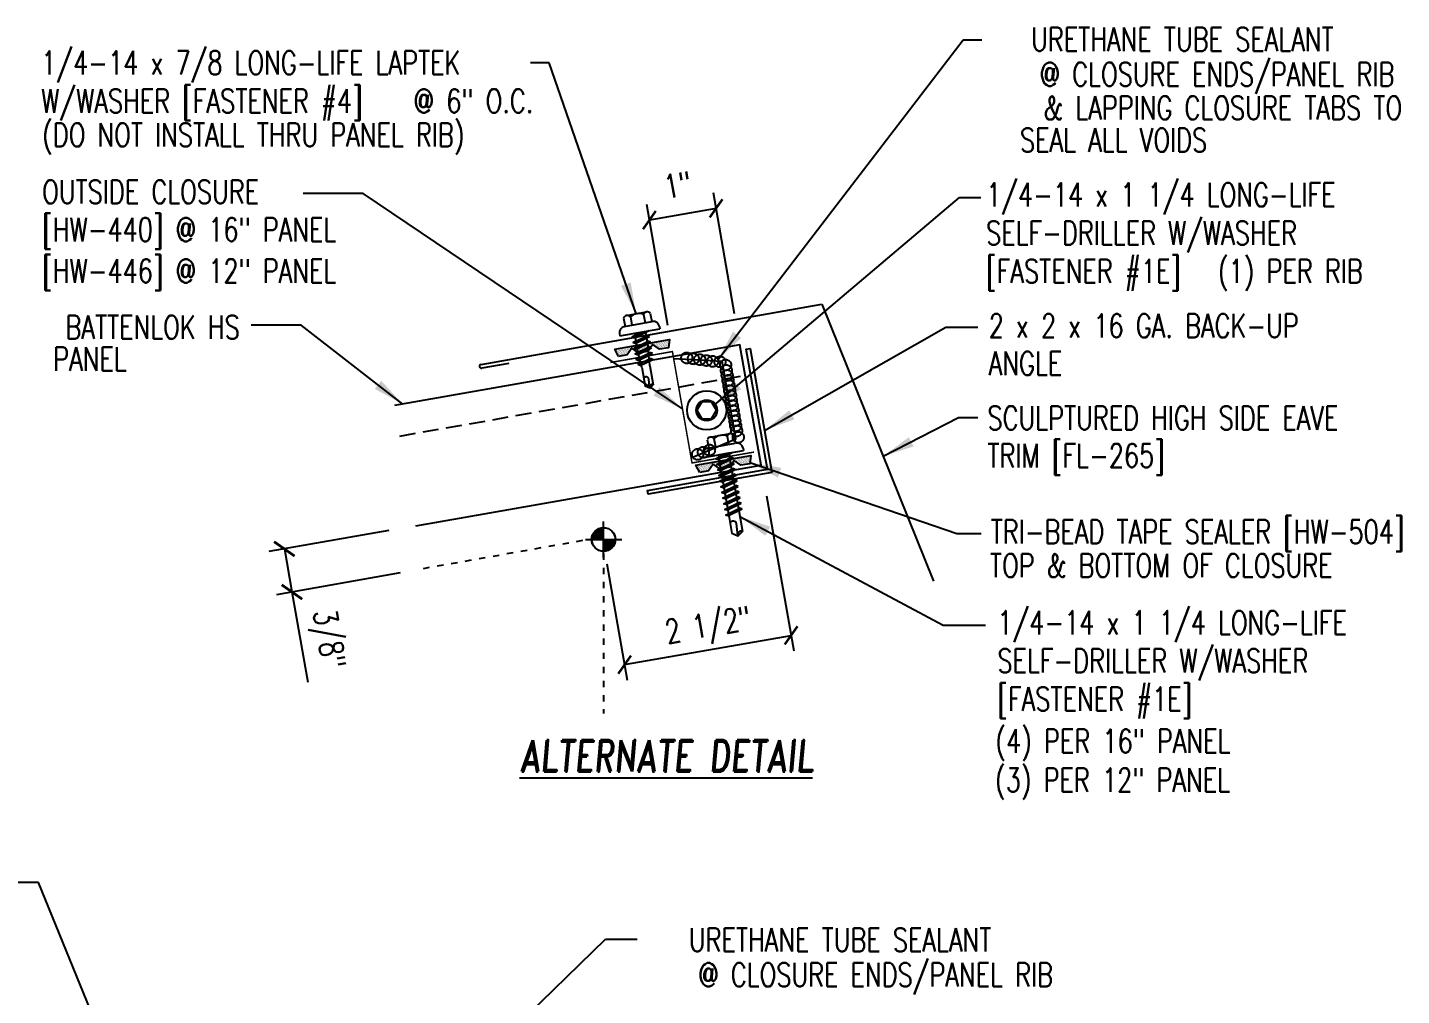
# Model space of a CAD drawing. Header units: inches. Extents: x 6.5 to 43, y 5.8 to 47.6.
# Drawn here: x 21.12 to 42.97, y 32.16 to 47.56 of the extents above; entities that cross this region are included whole.
import ezdxf
from ezdxf.enums import TextEntityAlignment as Align

# ---------------------------------------------------------------- set-up
doc = ezdxf.new("R2010")
doc.units = ezdxf.units.IN
doc.header["$MEASUREMENT"] = 0
for name, pattern in [('CENTER2', [1.125, 0.75, -0.125, 0.125, -0.125]), ('DASH2', [0.1875, 0.125, -0.0625]), ('DOT2', [0.125, 0, -0.125])]:
    doc.linetypes.add(name, pattern=pattern)
for name, color, linetype in [('CLO', 3, 'Continuous'), ('DIM', 2, 'Continuous'), ('FASTENER', 9, 'Continuous'), ('LABEL', 6, 'Continuous'), ('PANEL', 11, 'Continuous'), ('SEALANT', 253, 'CENTER2'), ('SECTION', 11, 'Continuous'), ('STLA', 10, 'Continuous'), ('TAPE', 8, 'Continuous'), ('TEXT', 2, 'Continuous'), ('TRIM', 6, 'Continuous')]:
    doc.layers.add(name, color=color, linetype=linetype)
doc.styles.add('ROMAND', font='romand', dxfattribs={"height": 0.075})
doc.styles.add('TEXT', font='SIMPLEX', dxfattribs={"width": 0.75, "height": 6})
doc.styles.add('TEXT1', font='ROMANS.shx', dxfattribs={"width": 0.75, "height": 0.375})
doc.dimstyles.new('DETAIL$7', dxfattribs={"dimscale": 4, "dimtxt": 6, "dimasz": 0.125, "dimexe": 0.0625, "dimexo": 0.125, "dimgap": 0.0625, "dimtad": 1, "dimdec": 5, "dimzin": 3, "dimdsep": 46, "dimlunit": 4, "dimtxsty": 'TEXT', "dimblk": 'ARCHTICK', "dimcen": 0.0625, "dimclrd": 7, "dimclre": 7, "dimclrt": 2, "dimadec": 0, "dimazin": 0, "dimtfac": 0.666667, "dimtdec": 5, "dimtmove": 0, "dimatfit": 3, "dimfxl": 0, "dimfrac": 2, "dimtolj": 1, "dimtzin": 3, "dimarcsym": 0})

# ---------------------------------------------------------------- blocks, each defined once
blk = doc.blocks.new('_ArchTick')
at = {"color": 0, "linetype": 'ByBlock', "const_width": 0.15}
blk.add_lwpolyline([(-0.5, -0.5), (0.5, 0.5)], dxfattribs=at)
blk = doc.blocks.new('*X2')
at = {"color": 0}
for p, q in [((-0.434, 0.135), (-0.434, 0.135)), ((-0.434, 0.123), (-0.434, 0.123)), ((-0.422, 0.141), (-0.422, 0.141)), ((-0.422, 0.129), (-0.422, 0.129)), ((-0.422, 0.117), (-0.422, 0.117)), ((-0.422, 0.105), (-0.422, 0.105)), ((-0.422, 0.094), (-0.422, 0.094)), ((-0.422, 0.082), (-0.422, 0.082)), ((-0.41, 0.135), (-0.41, 0.135)), ((-0.41, 0.123), (-0.41, 0.123)), ((-0.41, 0.111), (-0.41, 0.111)), ((-0.41, 0.1), (-0.41, 0.1)), ((-0.41, 0.088), (-0.41, 0.088)), ((-0.41, 0.076), (-0.41, 0.076)), ((-0.41, 0.064), (-0.41, 0.064)), ((-0.41, 0.053), (-0.41, 0.053)), ((-0.41, 0.041), (-0.41, 0.041)), ((-0.398, 0.141), (-0.398, 0.141)), ((-0.398, 0.129), (-0.398, 0.129)), ((-0.398, 0.117), (-0.398, 0.117)), ((-0.398, 0.105), (-0.398, 0.105)), ((-0.398, 0.094), (-0.398, 0.094)), ((-0.398, 0.082), (-0.398, 0.082)), ((-0.398, 0.07), (-0.398, 0.07)), ((-0.398, 0.059), (-0.398, 0.059)), ((-0.398, 0.047), (-0.398, 0.047)), ((-0.398, 0.035), (-0.398, 0.035)), ((-0.398, 0.023), (-0.398, 0.023)), ((-0.387, 0.135), (-0.387, 0.135)), ((-0.387, 0.123), (-0.387, 0.123)), ((-0.387, 0.111), (-0.387, 0.111)), ((-0.387, 0.1), (-0.387, 0.1)), ((-0.387, 0.088), (-0.387, 0.088)), ((-0.387, 0.076), (-0.387, 0.076)), ((-0.387, 0.064), (-0.387, 0.064)), ((-0.387, 0.053), (-0.387, 0.053)), ((-0.387, 0.041), (-0.387, 0.041)), ((-0.387, 0.029), (-0.387, 0.029)), ((-0.375, 0.141), (-0.375, 0.141)), ((-0.375, 0.129), (-0.375, 0.129)), ((-0.375, 0.117), (-0.375, 0.117)), ((-0.375, 0.105), (-0.375, 0.105)), ((-0.375, 0.094), (-0.375, 0.094)), ((-0.375, 0.082), (-0.375, 0.082)), ((-0.375, 0.07), (-0.375, 0.07)), ((-0.375, 0.059), (-0.375, 0.059)), ((-0.375, 0.047), (-0.375, 0.047)), ((-0.375, 0.035), (-0.375, 0.035)), ((-0.375, 0.023), (-0.375, 0.023)), ((-0.363, 0.135), (-0.363, 0.135)), ((-0.363, 0.123), (-0.363, 0.123)), ((-0.363, 0.111), (-0.363, 0.111)), ((-0.363, 0.1), (-0.363, 0.1)), ((-0.363, 0.088), (-0.363, 0.088)), ((-0.363, 0.076), (-0.363, 0.076)), ((-0.363, 0.064), (-0.363, 0.064)), ((-0.363, 0.053), (-0.363, 0.053)), ((-0.363, 0.041), (-0.363, 0.041)), ((-0.363, 0.029), (-0.363, 0.029)), ((-0.352, 0.141), (-0.352, 0.141)), ((-0.352, 0.129), (-0.352, 0.129)), ((-0.352, 0.117), (-0.352, 0.117)), ((-0.352, 0.105), (-0.352, 0.105)), ((-0.352, 0.094), (-0.352, 0.094)), ((-0.352, 0.082), (-0.352, 0.082)), ((-0.352, 0.07), (-0.352, 0.07)), ((-0.352, 0.059), (-0.352, 0.059)), ((-0.352, 0.047), (-0.352, 0.047)), ((-0.352, 0.035), (-0.352, 0.035)), ((-0.352, 0.023), (-0.352, 0.023)), ((-0.34, 0.135), (-0.34, 0.135)), ((-0.34, 0.123), (-0.34, 0.123)), ((-0.34, 0.111), (-0.34, 0.111)), ((-0.34, 0.1), (-0.34, 0.1)), ((-0.34, 0.088), (-0.34, 0.088)), ((-0.34, 0.076), (-0.34, 0.076)), ((-0.34, 0.064), (-0.34, 0.064)), ((-0.34, 0.053), (-0.34, 0.053)), ((-0.34, 0.041), (-0.34, 0.041)), ((-0.34, 0.029), (-0.34, 0.029)), ((-0.328, 0.141), (-0.328, 0.141)), ((-0.328, 0.129), (-0.328, 0.129)), ((-0.328, 0.117), (-0.328, 0.117)), ((-0.328, 0.105), (-0.328, 0.105)), ((-0.328, 0.094), (-0.328, 0.094)), ((-0.328, 0.082), (-0.328, 0.082)), ((-0.328, 0.07), (-0.328, 0.07)), ((-0.328, 0.059), (-0.328, 0.059)), ((-0.328, 0.047), (-0.328, 0.047)), ((-0.328, 0.035), (-0.328, 0.035)), ((-0.328, 0.023), (-0.328, 0.023)), ((-0.316, 0.135), (-0.316, 0.135)), ((-0.316, 0.123), (-0.316, 0.123)), ((-0.316, 0.111), (-0.316, 0.111)), ((-0.316, 0.1), (-0.316, 0.1)), ((-0.316, 0.088), (-0.316, 0.088)), ((-0.316, 0.076), (-0.316, 0.076)), ((-0.316, 0.064), (-0.316, 0.064)), ((-0.316, 0.053), (-0.316, 0.053)), ((-0.316, 0.041), (-0.316, 0.041)), ((-0.316, 0.029), (-0.316, 0.029)), ((-0.305, 0.141), (-0.305, 0.141)), ((-0.305, 0.129), (-0.305, 0.129)), ((-0.305, 0.117), (-0.305, 0.117)), ((-0.305, 0.105), (-0.305, 0.105)), ((-0.305, 0.094), (-0.305, 0.094)), ((-0.305, 0.082), (-0.305, 0.082)), ((-0.305, 0.07), (-0.305, 0.07)), ((-0.305, 0.059), (-0.305, 0.059)), ((-0.305, 0.047), (-0.305, 0.047)), ((-0.305, 0.035), (-0.305, 0.035)), ((-0.305, 0.023), (-0.305, 0.023)), ((-0.293, 0.135), (-0.293, 0.135)), ((-0.293, 0.123), (-0.293, 0.123)), ((-0.293, 0.111), (-0.293, 0.111)), ((-0.293, 0.1), (-0.293, 0.1)), ((-0.293, 0.088), (-0.293, 0.088)), ((-0.293, 0.076), (-0.293, 0.076)), ((-0.293, 0.064), (-0.293, 0.064)), ((-0.293, 0.053), (-0.293, 0.053)), ((-0.293, 0.041), (-0.293, 0.041)), ((-0.293, 0.029), (-0.293, 0.029)), ((-0.281, 0.141), (-0.281, 0.141)), ((-0.281, 0.129), (-0.281, 0.129)), ((-0.281, 0.117), (-0.281, 0.117)), ((-0.281, 0.105), (-0.281, 0.105)), ((-0.281, 0.094), (-0.281, 0.094)), ((-0.281, 0.082), (-0.281, 0.082)), ((-0.281, 0.07), (-0.281, 0.07)), ((-0.281, 0.059), (-0.281, 0.059)), ((-0.281, 0.047), (-0.281, 0.047)), ((-0.281, 0.035), (-0.281, 0.035)), ((-0.281, 0.023), (-0.281, 0.023)), ((-0.27, 0.135), (-0.27, 0.135)), ((-0.27, 0.123), (-0.27, 0.123)), ((-0.27, 0.111), (-0.27, 0.111)), ((-0.27, 0.1), (-0.27, 0.1)), ((-0.27, 0.088), (-0.27, 0.088)), ((-0.27, 0.076), (-0.27, 0.076)), ((-0.27, 0.064), (-0.27, 0.064)), ((-0.27, 0.053), (-0.27, 0.053)), ((-0.27, 0.041), (-0.27, 0.041)), ((-0.27, 0.029), (-0.27, 0.029)), ((-0.258, 0.141), (-0.258, 0.141)), ((-0.258, 0.129), (-0.258, 0.129)), ((-0.258, 0.117), (-0.258, 0.117)), ((-0.258, 0.105), (-0.258, 0.105)), ((-0.258, 0.094), (-0.258, 0.094)), ((-0.258, 0.082), (-0.258, 0.082)), ((-0.258, 0.07), (-0.258, 0.07)), ((-0.258, 0.059), (-0.258, 0.059)), ((-0.258, 0.047), (-0.258, 0.047)), ((-0.258, 0.035), (-0.258, 0.035)), ((-0.258, 0.023), (-0.258, 0.023)), ((-0.246, 0.135), (-0.246, 0.135)), ((-0.246, 0.123), (-0.246, 0.123)), ((-0.246, 0.111), (-0.246, 0.111)), ((-0.246, 0.1), (-0.246, 0.1)), ((-0.246, 0.088), (-0.246, 0.088)), ((-0.246, 0.076), (-0.246, 0.076)), ((-0.246, 0.064), (-0.246, 0.064)), ((-0.246, 0.053), (-0.246, 0.053)), ((-0.246, 0.041), (-0.246, 0.041)), ((-0.234, 0.141), (-0.234, 0.141)), ((-0.234, 0.129), (-0.234, 0.129)), ((-0.234, 0.117), (-0.234, 0.117)), ((-0.234, 0.105), (-0.234, 0.105)), ((-0.234, 0.094), (-0.234, 0.094)), ((-0.234, 0.082), (-0.234, 0.082)), ((-0.234, 0.07), (-0.234, 0.07)), ((-0.234, 0.059), (-0.234, 0.059)), ((-0.234, 0.047), (-0.234, 0.047)), ((-0.223, 0.135), (-0.223, 0.135)), ((-0.223, 0.123), (-0.223, 0.123)), ((-0.223, 0.111), (-0.223, 0.111)), ((-0.223, 0.1), (-0.223, 0.1)), ((-0.223, 0.088), (-0.223, 0.088)), ((-0.223, 0.076), (-0.223, 0.076)), ((-0.223, 0.064), (-0.223, 0.064)), ((-0.211, 0.141), (-0.211, 0.141)), ((-0.211, 0.129), (-0.211, 0.129)), ((-0.211, 0.117), (-0.211, 0.117)), ((-0.211, 0.105), (-0.211, 0.105)), ((-0.211, 0.094), (-0.211, 0.094)), ((-0.211, 0.082), (-0.211, 0.082)), ((-0.211, 0.07), (-0.211, 0.07)), ((-0.199, 0.135), (-0.199, 0.135)), ((-0.199, 0.123), (-0.199, 0.123)), ((-0.199, 0.111), (-0.199, 0.111)), ((-0.199, 0.1), (-0.199, 0.1)), ((-0.199, 0.088), (-0.199, 0.088)), ((-0.188, 0.141), (-0.188, 0.141)), ((-0.188, 0.129), (-0.188, 0.129)), ((-0.188, 0.117), (-0.188, 0.117)), ((-0.188, 0.105), (-0.188, 0.105)), ((-0.188, 0.094), (-0.188, 0.094)), ((-0.176, 0.135), (-0.176, 0.135)), ((-0.176, 0.123), (-0.176, 0.123)), ((-0.176, 0.111), (-0.176, 0.111)), ((-0.164, 0.141), (-0.164, 0.141)), ((-0.164, 0.129), (-0.164, 0.129)), ((-0.164, 0.117), (-0.164, 0.117)), ((-0.164, 0.105), (-0.164, 0.105)), ((-0.152, 0.135), (-0.152, 0.135)), ((-0.152, 0.123), (-0.152, 0.123)), ((-0.152, 0.111), (-0.152, 0.111)), ((-0.152, 0.1), (-0.152, 0.1)), ((-0.141, 0.141), (-0.141, 0.141)), ((-0.141, 0.129), (-0.141, 0.129)), ((-0.141, 0.117), (-0.141, 0.117)), ((-0.141, 0.105), (-0.141, 0.105)), ((-0.141, 0.094), (-0.141, 0.094)), ((-0.141, 0.082), (-0.141, 0.082)), ((-0.129, 0.135), (-0.129, 0.135)), ((-0.129, 0.123), (-0.129, 0.123)), ((-0.129, 0.111), (-0.129, 0.111)), ((-0.129, 0.1), (-0.129, 0.1)), ((-0.129, 0.088), (-0.129, 0.088)), ((-0.129, 0.076), (-0.129, 0.076)), ((-0.117, 0.141), (-0.117, 0.141)), ((-0.117, 0.129), (-0.117, 0.129)), ((-0.117, 0.117), (-0.117, 0.117)), ((-0.117, 0.105), (-0.117, 0.105)), ((-0.117, 0.094), (-0.117, 0.094)), ((-0.117, 0.082), (-0.117, 0.082)), ((-0.117, 0.07), (-0.117, 0.07)), ((-0.117, 0.059), (-0.117, 0.059)), ((-0.105, 0.135), (-0.105, 0.135)), ((-0.105, 0.123), (-0.105, 0.123)), ((-0.105, 0.111), (-0.105, 0.111)), ((-0.105, 0.1), (-0.105, 0.1)), ((-0.105, 0.088), (-0.105, 0.088)), ((-0.105, 0.076), (-0.105, 0.076)), ((-0.105, 0.064), (-0.105, 0.064)), ((-0.105, 0.053), (-0.105, 0.053)), ((-0.094, 0.141), (-0.094, 0.141)), ((-0.094, 0.129), (-0.094, 0.129)), ((-0.094, 0.117), (-0.094, 0.117)), ((-0.094, 0.105), (-0.094, 0.105)), ((-0.094, 0.094), (-0.094, 0.094)), ((-0.094, 0.082), (-0.094, 0.082)), ((-0.094, 0.07), (-0.094, 0.07)), ((-0.094, 0.059), (-0.094, 0.059)), ((-0.094, 0.047), (-0.094, 0.047)), ((-0.094, 0.035), (-0.094, 0.035)), ((-0.082, 0.135), (-0.082, 0.135)), ((-0.082, 0.123), (-0.082, 0.123)), ((-0.082, 0.111), (-0.082, 0.111)), ((-0.082, 0.1), (-0.082, 0.1)), ((-0.082, 0.088), (-0.082, 0.088)), ((-0.082, 0.076), (-0.082, 0.076)), ((-0.082, 0.064), (-0.082, 0.064)), ((-0.082, 0.053), (-0.082, 0.053)), ((-0.082, 0.041), (-0.082, 0.041)), ((-0.082, 0.029), (-0.082, 0.029)), ((-0.07, 0.141), (-0.07, 0.141)), ((-0.07, 0.129), (-0.07, 0.129)), ((-0.07, 0.117), (-0.07, 0.117)), ((-0.07, 0.105), (-0.07, 0.105)), ((-0.07, 0.094), (-0.07, 0.094)), ((-0.07, 0.082), (-0.07, 0.082)), ((-0.07, 0.07), (-0.07, 0.07)), ((-0.07, 0.059), (-0.07, 0.059)), ((-0.07, 0.047), (-0.07, 0.047)), ((-0.07, 0.035), (-0.07, 0.035)), ((-0.07, 0.023), (-0.07, 0.023)), ((-0.059, 0.135), (-0.059, 0.135)), ((-0.059, 0.123), (-0.059, 0.123)), ((-0.059, 0.111), (-0.059, 0.111)), ((-0.059, 0.1), (-0.059, 0.1)), ((-0.059, 0.088), (-0.059, 0.088)), ((-0.059, 0.076), (-0.059, 0.076)), ((-0.059, 0.064), (-0.059, 0.064)), ((-0.059, 0.053), (-0.059, 0.053)), ((-0.059, 0.041), (-0.059, 0.041)), ((-0.059, 0.029), (-0.059, 0.029)), ((-0.047, 0.141), (-0.047, 0.141)), ((-0.047, 0.129), (-0.047, 0.129)), ((-0.047, 0.117), (-0.047, 0.117)), ((-0.047, 0.105), (-0.047, 0.105)), ((-0.047, 0.094), (-0.047, 0.094)), ((-0.047, 0.082), (-0.047, 0.082)), ((-0.047, 0.07), (-0.047, 0.07)), ((-0.047, 0.059), (-0.047, 0.059)), ((-0.047, 0.047), (-0.047, 0.047)), ((-0.047, 0.035), (-0.047, 0.035)), ((-0.047, 0.023), (-0.047, 0.023)), ((-0.035, 0.135), (-0.035, 0.135)), ((-0.035, 0.123), (-0.035, 0.123)), ((-0.035, 0.111), (-0.035, 0.111)), ((-0.035, 0.1), (-0.035, 0.1)), ((-0.035, 0.088), (-0.035, 0.088)), ((-0.035, 0.076), (-0.035, 0.076)), ((-0.035, 0.064), (-0.035, 0.064)), ((-0.035, 0.053), (-0.035, 0.053)), ((-0.035, 0.041), (-0.035, 0.041)), ((-0.035, 0.029), (-0.035, 0.029)), ((-0.023, 0.141), (-0.023, 0.141)), ((-0.023, 0.129), (-0.023, 0.129)), ((-0.023, 0.117), (-0.023, 0.117)), ((-0.023, 0.105), (-0.023, 0.105)), ((-0.023, 0.094), (-0.023, 0.094)), ((-0.023, 0.082), (-0.023, 0.082)), ((-0.023, 0.07), (-0.023, 0.07)), ((-0.023, 0.059), (-0.023, 0.059)), ((-0.023, 0.047), (-0.023, 0.047)), ((-0.023, 0.035), (-0.023, 0.035)), ((-0.023, 0.023), (-0.023, 0.023)), ((-0.012, 0.135), (-0.012, 0.135)), ((-0.012, 0.123), (-0.012, 0.123)), ((-0.012, 0.111), (-0.012, 0.111)), ((-0.012, 0.1), (-0.012, 0.1)), ((-0.012, 0.088), (-0.012, 0.088)), ((-0.012, 0.076), (-0.012, 0.076)), ((-0.012, 0.064), (-0.012, 0.064)), ((-0.012, 0.053), (-0.012, 0.053)), ((-0.012, 0.041), (-0.012, 0.041)), ((-0.012, 0.029), (-0.012, 0.029)), ((0, 0.141), (0, 0.141)), ((0, 0.129), (0, 0.129)), ((0, 0.117), (0, 0.117)), ((0, 0.105), (0, 0.105)), ((0, 0.094), (0, 0.094)), ((0, 0.082), (0, 0.082)), ((0, 0.07), (0, 0.07)), ((0, 0.059), (0, 0.059)), ((0, 0.047), (0, 0.047)), ((0, 0.035), (0, 0.035)), ((0, 0.023), (0, 0.023)), ((0.012, 0.135), (0.012, 0.135)), ((0.012, 0.123), (0.012, 0.123)), ((0.012, 0.111), (0.012, 0.111)), ((0.012, 0.1), (0.012, 0.1)), ((0.012, 0.088), (0.012, 0.088)), ((0.012, 0.076), (0.012, 0.076)), ((0.012, 0.064), (0.012, 0.064)), ((0.012, 0.053), (0.012, 0.053)), ((0.012, 0.041), (0.012, 0.041)), ((0.012, 0.029), (0.012, 0.029)), ((0.023, 0.141), (0.023, 0.141)), ((0.023, 0.129), (0.023, 0.129)), ((0.023, 0.117), (0.023, 0.117)), ((0.023, 0.105), (0.023, 0.105)), ((0.023, 0.094), (0.023, 0.094)), ((0.023, 0.082), (0.023, 0.082)), ((0.023, 0.07), (0.023, 0.07)), ((0.023, 0.059), (0.023, 0.059)), ((0.023, 0.047), (0.023, 0.047)), ((0.023, 0.035), (0.023, 0.035)), ((0.023, 0.023), (0.023, 0.023)), ((0.035, 0.135), (0.035, 0.135)), ((0.035, 0.123), (0.035, 0.123)), ((0.035, 0.111), (0.035, 0.111)), ((0.035, 0.1), (0.035, 0.1)), ((0.035, 0.088), (0.035, 0.088)), ((0.035, 0.076), (0.035, 0.076)), ((0.035, 0.064), (0.035, 0.064)), ((0.035, 0.053), (0.035, 0.053)), ((0.035, 0.041), (0.035, 0.041)), ((0.035, 0.029), (0.035, 0.029)), ((0.047, 0.141), (0.047, 0.141)), ((0.047, 0.129), (0.047, 0.129)), ((0.047, 0.117), (0.047, 0.117)), ((0.047, 0.105), (0.047, 0.105)), ((0.047, 0.094), (0.047, 0.094)), ((0.047, 0.082), (0.047, 0.082)), ((0.047, 0.07), (0.047, 0.07)), ((0.047, 0.059), (0.047, 0.059)), ((0.047, 0.047), (0.047, 0.047)), ((0.047, 0.035), (0.047, 0.035)), ((0.047, 0.023), (0.047, 0.023)), ((0.059, 0.135), (0.059, 0.135)), ((0.059, 0.123), (0.059, 0.123)), ((0.059, 0.111), (0.059, 0.111)), ((0.059, 0.1), (0.059, 0.1)), ((0.059, 0.088), (0.059, 0.088)), ((0.059, 0.076), (0.059, 0.076)), ((0.059, 0.064), (0.059, 0.064)), ((0.059, 0.053), (0.059, 0.053)), ((0.059, 0.041), (0.059, 0.041)), ((0.059, 0.029), (0.059, 0.029)), ((0.07, 0.141), (0.07, 0.141)), ((0.07, 0.129), (0.07, 0.129)), ((0.07, 0.117), (0.07, 0.117)), ((0.07, 0.105), (0.07, 0.105)), ((0.07, 0.094), (0.07, 0.094)), ((0.07, 0.082), (0.07, 0.082)), ((0.07, 0.07), (0.07, 0.07)), ((0.07, 0.059), (0.07, 0.059)), ((0.07, 0.047), (0.07, 0.047)), ((0.07, 0.035), (0.07, 0.035)), ((0.07, 0.023), (0.07, 0.023)), ((0.082, 0.135), (0.082, 0.135)), ((0.082, 0.123), (0.082, 0.123)), ((0.082, 0.111), (0.082, 0.111)), ((0.082, 0.1), (0.082, 0.1)), ((0.082, 0.088), (0.082, 0.088)), ((0.082, 0.076), (0.082, 0.076)), ((0.082, 0.064), (0.082, 0.064)), ((0.082, 0.053), (0.082, 0.053)), ((0.082, 0.041), (0.082, 0.041)), ((0.082, 0.029), (0.082, 0.029)), ((0.094, 0.141), (0.094, 0.141)), ((0.094, 0.129), (0.094, 0.129)), ((0.094, 0.117), (0.094, 0.117)), ((0.094, 0.105), (0.094, 0.105)), ((0.094, 0.094), (0.094, 0.094)), ((0.094, 0.082), (0.094, 0.082)), ((0.094, 0.07), (0.094, 0.07)), ((0.094, 0.059), (0.094, 0.059)), ((0.094, 0.047), (0.094, 0.047)), ((0.094, 0.035), (0.094, 0.035)), ((0.105, 0.135), (0.105, 0.135)), ((0.105, 0.123), (0.105, 0.123)), ((0.105, 0.111), (0.105, 0.111)), ((0.105, 0.1), (0.105, 0.1)), ((0.105, 0.088), (0.105, 0.088)), ((0.105, 0.076), (0.105, 0.076)), ((0.105, 0.064), (0.105, 0.064)), ((0.105, 0.053), (0.105, 0.053)), ((0.117, 0.141), (0.117, 0.141)), ((0.117, 0.129), (0.117, 0.129)), ((0.117, 0.117), (0.117, 0.117)), ((0.117, 0.105), (0.117, 0.105)), ((0.117, 0.094), (0.117, 0.094)), ((0.117, 0.082), (0.117, 0.082)), ((0.117, 0.07), (0.117, 0.07)), ((0.117, 0.059), (0.117, 0.059)), ((0.129, 0.135), (0.129, 0.135)), ((0.129, 0.123), (0.129, 0.123)), ((0.129, 0.111), (0.129, 0.111)), ((0.129, 0.1), (0.129, 0.1)), ((0.129, 0.088), (0.129, 0.088)), ((0.129, 0.076), (0.129, 0.076)), ((0.141, 0.141), (0.141, 0.141)), ((0.141, 0.129), (0.141, 0.129)), ((0.141, 0.117), (0.141, 0.117)), ((0.141, 0.105), (0.141, 0.105)), ((0.141, 0.094), (0.141, 0.094)), ((0.141, 0.082), (0.141, 0.082)), ((0.152, 0.135), (0.152, 0.135)), ((0.152, 0.123), (0.152, 0.123)), ((0.152, 0.111), (0.152, 0.111)), ((0.152, 0.1), (0.152, 0.1)), ((0.164, 0.141), (0.164, 0.141)), ((0.164, 0.129), (0.164, 0.129)), ((0.164, 0.117), (0.164, 0.117)), ((0.164, 0.105), (0.164, 0.105)), ((0.176, 0.135), (0.176, 0.135)), ((0.176, 0.123), (0.176, 0.123)), ((0.176, 0.111), (0.176, 0.111)), ((0.188, 0.141), (0.188, 0.141)), ((0.188, 0.129), (0.188, 0.129)), ((0.188, 0.117), (0.188, 0.117)), ((0.188, 0.105), (0.188, 0.105)), ((0.188, 0.094), (0.188, 0.094)), ((0.199, 0.135), (0.199, 0.135)), ((0.199, 0.123), (0.199, 0.123)), ((0.199, 0.111), (0.199, 0.111)), ((0.199, 0.1), (0.199, 0.1)), ((0.199, 0.088), (0.199, 0.088)), ((0.211, 0.141), (0.211, 0.141)), ((0.211, 0.129), (0.211, 0.129)), ((0.211, 0.117), (0.211, 0.117)), ((0.211, 0.105), (0.211, 0.105)), ((0.211, 0.094), (0.211, 0.094)), ((0.211, 0.082), (0.211, 0.082)), ((0.211, 0.07), (0.211, 0.07)), ((0.223, 0.135), (0.223, 0.135)), ((0.223, 0.123), (0.223, 0.123)), ((0.223, 0.111), (0.223, 0.111)), ((0.223, 0.1), (0.223, 0.1)), ((0.223, 0.088), (0.223, 0.088)), ((0.223, 0.076), (0.223, 0.076)), ((0.223, 0.064), (0.223, 0.064)), ((0.234, 0.141), (0.234, 0.141)), ((0.234, 0.129), (0.234, 0.129)), ((0.234, 0.117), (0.234, 0.117)), ((0.234, 0.105), (0.234, 0.105)), ((0.234, 0.094), (0.234, 0.094)), ((0.234, 0.082), (0.234, 0.082)), ((0.234, 0.07), (0.234, 0.07)), ((0.234, 0.059), (0.234, 0.059)), ((0.234, 0.047), (0.234, 0.047)), ((0.246, 0.135), (0.246, 0.135)), ((0.246, 0.123), (0.246, 0.123)), ((0.246, 0.111), (0.246, 0.111)), ((0.246, 0.1), (0.246, 0.1)), ((0.246, 0.088), (0.246, 0.088)), ((0.246, 0.076), (0.246, 0.076)), ((0.246, 0.064), (0.246, 0.064)), ((0.246, 0.053), (0.246, 0.053)), ((0.246, 0.041), (0.246, 0.041)), ((0.258, 0.141), (0.258, 0.141)), ((0.258, 0.129), (0.258, 0.129)), ((0.258, 0.117), (0.258, 0.117)), ((0.258, 0.105), (0.258, 0.105)), ((0.258, 0.094), (0.258, 0.094)), ((0.258, 0.082), (0.258, 0.082)), ((0.258, 0.07), (0.258, 0.07)), ((0.258, 0.059), (0.258, 0.059)), ((0.258, 0.047), (0.258, 0.047)), ((0.258, 0.035), (0.258, 0.035)), ((0.258, 0.023), (0.258, 0.023)), ((0.27, 0.135), (0.27, 0.135)), ((0.27, 0.123), (0.27, 0.123)), ((0.27, 0.111), (0.27, 0.111)), ((0.27, 0.1), (0.27, 0.1)), ((0.27, 0.088), (0.27, 0.088)), ((0.27, 0.076), (0.27, 0.076)), ((0.27, 0.064), (0.27, 0.064)), ((0.27, 0.053), (0.27, 0.053)), ((0.27, 0.041), (0.27, 0.041)), ((0.27, 0.029), (0.27, 0.029)), ((0.281, 0.141), (0.281, 0.141)), ((0.281, 0.129), (0.281, 0.129)), ((0.281, 0.117), (0.281, 0.117)), ((0.281, 0.105), (0.281, 0.105)), ((0.281, 0.094), (0.281, 0.094)), ((0.281, 0.082), (0.281, 0.082)), ((0.281, 0.07), (0.281, 0.07)), ((0.281, 0.059), (0.281, 0.059)), ((0.281, 0.047), (0.281, 0.047)), ((0.281, 0.035), (0.281, 0.035)), ((0.281, 0.023), (0.281, 0.023)), ((0.293, 0.135), (0.293, 0.135)), ((0.293, 0.123), (0.293, 0.123)), ((0.293, 0.111), (0.293, 0.111)), ((0.293, 0.1), (0.293, 0.1)), ((0.293, 0.088), (0.293, 0.088)), ((0.293, 0.076), (0.293, 0.076)), ((0.293, 0.064), (0.293, 0.064)), ((0.293, 0.053), (0.293, 0.053)), ((0.293, 0.041), (0.293, 0.041)), ((0.293, 0.029), (0.293, 0.029)), ((0.305, 0.141), (0.305, 0.141)), ((0.305, 0.129), (0.305, 0.129)), ((0.305, 0.117), (0.305, 0.117)), ((0.305, 0.105), (0.305, 0.105)), ((0.305, 0.094), (0.305, 0.094)), ((0.305, 0.082), (0.305, 0.082)), ((0.305, 0.07), (0.305, 0.07)), ((0.305, 0.059), (0.305, 0.059)), ((0.305, 0.047), (0.305, 0.047)), ((0.305, 0.035), (0.305, 0.035)), ((0.305, 0.023), (0.305, 0.023)), ((0.316, 0.135), (0.316, 0.135)), ((0.316, 0.123), (0.316, 0.123)), ((0.316, 0.111), (0.316, 0.111)), ((0.316, 0.1), (0.316, 0.1)), ((0.316, 0.088), (0.316, 0.088)), ((0.316, 0.076), (0.316, 0.076)), ((0.316, 0.064), (0.316, 0.064)), ((0.316, 0.053), (0.316, 0.053)), ((0.316, 0.041), (0.316, 0.041)), ((0.316, 0.029), (0.316, 0.029)), ((0.328, 0.141), (0.328, 0.141)), ((0.328, 0.129), (0.328, 0.129)), ((0.328, 0.117), (0.328, 0.117)), ((0.328, 0.105), (0.328, 0.105)), ((0.328, 0.094), (0.328, 0.094)), ((0.328, 0.082), (0.328, 0.082)), ((0.328, 0.07), (0.328, 0.07)), ((0.328, 0.059), (0.328, 0.059)), ((0.328, 0.047), (0.328, 0.047)), ((0.328, 0.035), (0.328, 0.035)), ((0.328, 0.023), (0.328, 0.023)), ((0.34, 0.135), (0.34, 0.135)), ((0.34, 0.123), (0.34, 0.123)), ((0.34, 0.111), (0.34, 0.111)), ((0.34, 0.1), (0.34, 0.1)), ((0.34, 0.088), (0.34, 0.088)), ((0.34, 0.076), (0.34, 0.076)), ((0.34, 0.064), (0.34, 0.064)), ((0.34, 0.053), (0.34, 0.053)), ((0.34, 0.041), (0.34, 0.041)), ((0.34, 0.029), (0.34, 0.029)), ((0.352, 0.141), (0.352, 0.141)), ((0.352, 0.129), (0.352, 0.129)), ((0.352, 0.117), (0.352, 0.117)), ((0.352, 0.105), (0.352, 0.105)), ((0.352, 0.094), (0.352, 0.094)), ((0.352, 0.082), (0.352, 0.082)), ((0.352, 0.07), (0.352, 0.07)), ((0.352, 0.059), (0.352, 0.059)), ((0.352, 0.047), (0.352, 0.047)), ((0.352, 0.035), (0.352, 0.035)), ((0.352, 0.023), (0.352, 0.023)), ((0.363, 0.135), (0.363, 0.135)), ((0.363, 0.123), (0.363, 0.123)), ((0.363, 0.111), (0.363, 0.111)), ((0.363, 0.1), (0.363, 0.1)), ((0.363, 0.088), (0.363, 0.088)), ((0.363, 0.076), (0.363, 0.076)), ((0.363, 0.064), (0.363, 0.064)), ((0.363, 0.053), (0.363, 0.053)), ((0.363, 0.041), (0.363, 0.041)), ((0.363, 0.029), (0.363, 0.029)), ((0.375, 0.141), (0.375, 0.141)), ((0.375, 0.129), (0.375, 0.129)), ((0.375, 0.117), (0.375, 0.117)), ((0.375, 0.105), (0.375, 0.105)), ((0.375, 0.094), (0.375, 0.094)), ((0.375, 0.082), (0.375, 0.082)), ((0.375, 0.07), (0.375, 0.07)), ((0.375, 0.059), (0.375, 0.059)), ((0.375, 0.047), (0.375, 0.047)), ((0.375, 0.035), (0.375, 0.035)), ((0.375, 0.023), (0.375, 0.023)), ((0.387, 0.135), (0.387, 0.135)), ((0.387, 0.123), (0.387, 0.123)), ((0.387, 0.111), (0.387, 0.111)), ((0.387, 0.1), (0.387, 0.1)), ((0.387, 0.088), (0.387, 0.088)), ((0.387, 0.076), (0.387, 0.076)), ((0.387, 0.064), (0.387, 0.064)), ((0.387, 0.053), (0.387, 0.053)), ((0.387, 0.041), (0.387, 0.041)), ((0.387, 0.029), (0.387, 0.029)), ((0.398, 0.141), (0.398, 0.141)), ((0.398, 0.129), (0.398, 0.129)), ((0.398, 0.117), (0.398, 0.117)), ((0.398, 0.105), (0.398, 0.105)), ((0.398, 0.094), (0.398, 0.094)), ((0.398, 0.082), (0.398, 0.082)), ((0.398, 0.07), (0.398, 0.07)), ((0.398, 0.059), (0.398, 0.059)), ((0.398, 0.047), (0.398, 0.047)), ((0.398, 0.035), (0.398, 0.035)), ((0.398, 0.023), (0.398, 0.023)), ((0.41, 0.135), (0.41, 0.135)), ((0.41, 0.123), (0.41, 0.123)), ((0.41, 0.111), (0.41, 0.111)), ((0.41, 0.1), (0.41, 0.1)), ((0.41, 0.088), (0.41, 0.088)), ((0.41, 0.076), (0.41, 0.076)), ((0.41, 0.064), (0.41, 0.064)), ((0.41, 0.053), (0.41, 0.053)), ((0.41, 0.041), (0.41, 0.041)), ((0.422, 0.141), (0.422, 0.141)), ((0.422, 0.129), (0.422, 0.129)), ((0.422, 0.117), (0.422, 0.117)), ((0.422, 0.105), (0.422, 0.105)), ((0.422, 0.094), (0.422, 0.094)), ((0.422, 0.082), (0.422, 0.082)), ((0.434, 0.135), (0.434, 0.135)), ((0.434, 0.123), (0.434, 0.123))]:
    blk.add_line(p, q, dxfattribs=at)
blk = doc.blocks.new('MB_DBTAP')
at = {"layer": 'TAPE', "color": 9}
blk.add_lwpolyline([(-0.403, 0.018), (-0.442, 0.141), (0.442, 0.141), (0.403, 0.018), (0.26, 0.018), (0.17, 0.109), (0.079, 0.018), (0, 0.018), (-0.079, 0.018), (-0.17, 0.109), (-0.26, 0.018)], close=True, dxfattribs=at)
at = {"layer": 'TAPE', "color": 251}
blk.add_blockref('*X2', (0, 0), dxfattribs=at)
blk = doc.blocks.new('MB_DW4')
at = {"layer": 'FASTENER'}
for p, q in [((-0.217, 0.305), (-0.217, 0.171)), ((-0.163, 0.337), (0.159, 0.337)), ((-0.108, 0.305), (-0.108, 0.171)), ((0.105, 0.305), (0.105, 0.171)), ((0.214, 0.305), (0.214, 0.171)), ((-0.326, 0.071), (-0.326, 0.037)), ((-0.326, 0.037), (0.322, 0.037)), ((-0.226, 0.171), (0.214, 0.171)), ((-0.141, -0.014), (0.037, 0.037)), ((-0.105, -0.034), (0.137, 0.035)), ((-0.088, 0.037), (-0.088, 0.001)), ((-0.088, 0.037), (0.085, 0.037)), ((0.085, 0.037), (0.134, 0.037)), ((0.085, 0.02), (0.085, -0.041)), ((0.137, 0.035), (0.134, 0.037)), ((0.322, 0.071), (0.322, 0.037)), ((-0.105, -0.034), (-0.141, -0.014)), ((-0.141, -0.105), (0.102, -0.036)), ((-0.105, -0.125), (-0.141, -0.105)), ((-0.141, -0.196), (0.102, -0.127)), ((-0.105, -0.216), (-0.141, -0.196)), ((-0.141, -0.287), (0.102, -0.217)), ((-0.105, -0.125), (0.137, -0.056)), ((-0.105, -0.216), (0.137, -0.147)), ((-0.088, -0.029), (-0.088, -0.09)), ((-0.088, -0.12), (-0.088, -0.181)), ((-0.084, -0.27), (-0.088, -0.211)), ((0.084, -0.223), (0.085, -0.211)), ((0.085, -0.071), (0.085, -0.131)), ((0.085, -0.162), (0.085, -0.211)), ((0.137, -0.056), (0.102, -0.036)), ((0.137, -0.147), (0.102, -0.127)), ((0.137, -0.238), (0.102, -0.217)), ((-0.105, -0.307), (-0.141, -0.287)), ((-0.141, -0.378), (0.102, -0.308)), ((-0.105, -0.398), (-0.141, -0.378)), ((-0.122, -0.463), (0.089, -0.403)), ((-0.105, -0.307), (0.137, -0.238)), ((-0.105, -0.398), (0.137, -0.328)), ((-0.086, -0.483), (0.124, -0.423)), ((-0.078, -0.36), (-0.082, -0.3)), ((-0.071, -0.449), (-0.075, -0.389)), ((0.071, -0.408), (0.075, -0.346)), ((0.077, -0.315), (0.082, -0.253)), ((0.124, -0.423), (0.089, -0.403)), ((0.137, -0.328), (0.102, -0.308)), ((-0.086, -0.483), (-0.122, -0.463)), ((-0.066, -0.516), (-0.069, -0.478)), ((-0.066, -0.516), (-0.066, -0.82)), ((0.063, -0.515), (0.068, -0.439)), ((0.063, -0.516), (0.063, -0.82)), ((-0.002, -0.866), (-0.066, -0.82)), ((-0.003, -0.854), (0.009, -0.714)), ((-0.002, -0.866), (0.063, -0.82))]:
    blk.add_line(p, q, dxfattribs=at)
for centre, radius, start, end in [((-0.163, 0.274), 0.0628, 29.8754, 150.1246), ((-0.002, 0.141), 0.196, 56.9974, 123.0026), ((0.159, 0.274), 0.0628, 29.8754, 150.1246), ((-0.226, 0.071), 0.1, 90, 180), ((0.222, 0.071), 0.1, 0, 90), ((0.073, -0.516), 0.01, 175.9484, 180), ((-0.036, -0.723), 0.0461, 11.1445, 130.906), ((0.039, -0.855), 0.0422, 55.4585, 194.8454)]:
    blk.add_arc(centre, radius, start, end, dxfattribs=at)
blk = doc.blocks.new('MB_516W')
blk.add_lwpolyline([(-0.078, 0.135), (-0.156, 0), (-0.078, -0.135), (0.078, -0.135), (0.156, 0), (0.078, 0.135)], close=True)
for radius in [0.312, 0.166]:
    blk.add_circle((0, 0), radius)
blk = doc.blocks.new('A$C23AA14D5')
at = {"layer": 'CLO', "const_width": 0.0239}
blk.add_lwpolyline([(2.284, 0.187), (1.299, 0.014), (0.987, 1.785), (0.002, 1.611)], dxfattribs=at)
at = {"layer": 'CLO'}
blk.add_lwpolyline([(1.285, 0.094), (1.993, 0.397), (1.776, 1.628), (1.007, 1.67)], dxfattribs=at)
blk = doc.blocks.new('wp')
at = {"layer": 'SECTION'}
for p, q in [((0, -0.0958), (0, 0.0958)), ((-0.0958, 0), (0.0958, 0))]:
    blk.add_line(p, q, dxfattribs=at)
at = {"layer": 'SECTION', "const_width": 0.0625}
for points in [[(0, 0.0312, 0.414214), (-0.0312, 0, 1)], [(0, -0.0312, 0.414214), (0.0312, 0, 1)]]:
    blk.add_lwpolyline(points, format="xyb", dxfattribs=at)
at = {"layer": 'SECTION'}
blk.add_circle((0, 0), 0.0625, dxfattribs=at)
blk = doc.blocks.new('fz7')
at = {"layer": 'FASTENER'}
for p, q in [((-0.215, 0.305), (-0.215, 0.171)), ((-0.161, 0.337), (0.161, 0.337)), ((-0.107, 0.305), (-0.107, 0.171)), ((0.107, 0.305), (0.107, 0.171)), ((0.215, 0.305), (0.215, 0.171)), ((-0.324, 0.071), (-0.324, 0.037)), ((-0.324, 0.037), (0.324, 0.037)), ((-0.224, 0.171), (0.215, 0.171)), ((-0.139, -0.016), (0.046, 0.037)), ((-0.104, -0.036), (0.139, 0.033)), ((-0.086, 0.037), (-0.086, -0.001)), ((-0.086, 0.037), (0.086, 0.037)), ((0.086, 0.037), (0.133, 0.037)), ((0.086, 0.018), (0.086, -0.042)), ((0.139, 0.033), (0.133, 0.037)), ((0.324, 0.071), (0.324, 0.037)), ((-0.104, -0.036), (-0.139, -0.016)), ((-0.139, -0.107), (0.104, -0.038)), ((-0.104, -0.127), (-0.139, -0.107)), ((-0.139, -0.198), (0.104, -0.128)), ((-0.104, -0.218), (-0.139, -0.198)), ((-0.104, -0.127), (0.139, -0.058)), ((-0.104, -0.218), (0.139, -0.149)), ((-0.086, -0.031), (-0.086, -0.092)), ((-0.086, -0.122), (-0.086, -0.183)), ((-0.086, -0.213), (-0.086, -0.274)), ((0.086, -0.073), (0.086, -0.133)), ((0.086, -0.164), (0.086, -0.224)), ((0.139, -0.058), (0.104, -0.038)), ((0.139, -0.149), (0.104, -0.128)), ((-0.139, -0.289), (0.104, -0.219)), ((-0.104, -0.309), (-0.139, -0.289)), ((-0.139, -0.38), (0.104, -0.31)), ((-0.104, -0.4), (-0.139, -0.38)), ((-0.139, -0.47), (0.104, -0.401)), ((-0.104, -0.309), (0.139, -0.239)), ((-0.104, -0.4), (0.139, -0.33)), ((-0.104, -0.491), (0.139, -0.421)), ((-0.086, -0.304), (-0.086, -0.364)), ((-0.086, -0.395), (-0.086, -0.455)), ((0.086, -0.255), (0.086, -0.315)), ((0.086, -0.345), (0.086, -0.406)), ((0.086, -0.436), (0.086, -0.497)), ((0.139, -0.239), (0.104, -0.219)), ((0.139, -0.33), (0.104, -0.31)), ((0.139, -0.421), (0.104, -0.401)), ((-0.104, -0.491), (-0.139, -0.47)), ((-0.139, -0.561), (0.104, -0.492)), ((-0.104, -0.581), (-0.139, -0.561)), ((-0.139, -0.652), (0.104, -0.583)), ((-0.104, -0.672), (-0.139, -0.652)), ((-0.104, -0.581), (0.139, -0.512)), ((-0.104, -0.672), (0.139, -0.603)), ((-0.086, -0.486), (-0.086, -0.546)), ((-0.086, -0.577), (-0.086, -0.637)), ((0.086, -0.527), (0.086, -0.588)), ((0.086, -0.618), (0.086, -0.679)), ((0.139, -0.512), (0.104, -0.492)), ((0.139, -0.603), (0.104, -0.583)), ((-0.139, -0.743), (0.104, -0.674)), ((-0.104, -0.763), (-0.139, -0.743)), ((-0.139, -0.834), (0.104, -0.765)), ((-0.104, -0.854), (-0.139, -0.834)), ((-0.139, -0.925), (0.104, -0.856)), ((-0.104, -0.763), (0.139, -0.694)), ((-0.104, -0.854), (0.139, -0.785)), ((-0.086, -0.667), (-0.086, -0.728)), ((-0.086, -0.758), (-0.086, -0.819)), ((-0.086, -0.849), (-0.086, -0.91)), ((0.086, -0.709), (0.086, -0.77)), ((0.086, -0.8), (0.086, -0.861)), ((0.139, -0.694), (0.104, -0.674)), ((0.139, -0.785), (0.104, -0.765)), ((0.139, -0.876), (0.104, -0.856)), ((-0.104, -0.945), (-0.139, -0.925)), ((-0.104, -0.945), (0.139, -0.876)), ((-0.086, -0.94), (-0.086, -1.232)), ((-0.002, -1.277), (0.014, -1.091)), ((0.086, -0.891), (0.086, -1.232)), ((0, -1.293), (-0.086, -1.232)), ((0, -1.293), (0.086, -1.232))]:
    blk.add_line(p, q, dxfattribs=at)
for centre, radius, start, end in [((-0.161, 0.274), 0.0628, 29.8754, 150.1246), ((0, 0.141), 0.196, 56.9974, 123.0026), ((0.161, 0.274), 0.0628, 29.8754, 150.1246), ((-0.224, 0.071), 0.1, 90, 180), ((0.224, 0.071), 0.1, 0, 90), ((-0.046, -1.102), 0.0615, 11.1445, 130.906), ((0.054, -1.278), 0.0563, 55.4585, 194.8454)]:
    blk.add_arc(centre, radius, start, end, dxfattribs=at)
blk = doc.blocks.new('LAY-LAB')
at = {"layer": 'LABEL', "color": 6, "style": 'ROMAND', "oblique": 5, "width": 0.75}
blk.add_attdef('LAY-LAB', (0.017, 0.0362), '', height=0.1875, dxfattribs=at)
blk = doc.blocks.new('FD-F1E')
at = {"layer": 'TEXT', "style": 'TEXT1', "width": 0.75}
for s, p in [('1/4-14 x 1 1/4 LONG-LIFE', (0.0047, -0.0408)), ('SELF-DRILLER W/WASHER', (0.0047, -0.1926)), ('[FASTENER #1E]', (0.0047, -0.3444))]:
    blk.add_text(s, height=0.09375, dxfattribs=at).set_placement(p)
blk.add_attdef('(QUANTITY)', (0.9263, -0.3444), '', height=0.0938, dxfattribs=at)
blk = doc.blocks.new('FD-F4')
at = {"layer": 'TEXT', "style": 'TEXT1', "width": 0.75}
for s, p in [('1/4-14 x 7/8 LONG-LIFE LAPTEK', (0.0047, -0.0408)), ('W/WASHER [FASTENER #4]', (0.0047, -0.1926))]:
    blk.add_text(s, height=0.09375, dxfattribs=at).set_placement(p)
blk.add_attdef('(QUANTITY)', (1.4847, -0.1926), '', height=0.0938, dxfattribs=at)
at = {"layer": 'TEXT', "style": 'TEXT1', "flags": 1}
for tag, p in [('Color', (0.0624, -0.4349)), ('Calc', (0.0624, -0.4349)), ('Opt1', (0.0624, -0.4349)), ('Opt2', (0.0624, -0.4349)), ('Opt3', (0.0624, -0.4349)), ('Description', (0.0624, -0.4349)), ('Multiple', (0.0624, -0.4349)), ('Part', (0.0624, -0.4349)), ('Spare1', (0.0624, -0.6224)), ('Spare2', (0.0624, -0.6224)), ('Spare3', (0.0624, -0.6224)), ('Spare4', (0.0624, -0.6224)), ('Spare5', (0.0624, -0.6224)), ('Spare6', (0.0624, -0.6224)), ('Spare7', (0.0624, -0.6224)), ('Spare8', (0.0624, -0.6224)), ('Spare9', (0.0624, -0.6224)), ('Spare10', (0.0624, -0.6224))]:
    blk.add_attdef(tag, p, '', height=0.0938, dxfattribs=at)

msp = doc.modelspace()

# ---------------------------------------------------------------- linework, layer by layer
at = {"layer": 'DIM', "color": 7}
for p, q in [((32.36251, 43.00183), (32.02621, 44.92566)), ((31.30203, 42.81536), (30.96573, 44.73919)), ((32.06951, 44.67943), (31.00903, 44.49296)), ((32.87253, 40.10641), (33.30539, 37.64364)), ((26.86635, 39.55816), (24.95853, 39.22176)), ((25.20473, 39.26517), (25.32554, 38.58)), ((30.33304, 39.02939), (30.65805, 37.17826)), ((27.04393, 38.883), (25.07934, 38.53659)), ((25.32554, 38.58), (25.57792, 37.14871)), ((30.61481, 37.42457), (33.26212, 37.88987))]:
    msp.add_line(p, q, dxfattribs=at)
at = {"layer": 'PANEL', "color": 8, "linetype": 'DASH2', "ltscale": 2}
msp.add_line((27.04125, 41.05966), (32.53441, 42.02555), dxfattribs=at)
at = {"layer": 'PANEL'}
msp.add_lwpolyline([(27.29274, 39.63335), (32.78597, 40.59886), (32.4491, 42.50938), (26.95593, 41.54349)], dxfattribs=at)
at = {"layer": 'SEALANT'}
for centre in [(31.60374, 42.30182), (31.70724, 42.28745), (31.80951, 42.27427), (31.91302, 42.2599), (32.01528, 42.24671), (32.13075, 42.24011), (32.22092, 42.18956), (32.23211, 42.10284), (32.2457, 42.02268), (32.25929, 41.94252), (32.27288, 41.86235), (32.28647, 41.78219), (32.30006, 41.70203), (32.31365, 41.62187), (32.32724, 41.5417), (32.34083, 41.46154), (32.35442, 41.38138), (32.36801, 41.30121), (32.3816, 41.22105), (32.39518, 41.14089), (32.42164, 41.03979), (31.77577, 40.7676), (31.86759, 40.80182), (31.96409, 40.83603)]:
    msp.add_circle(centre, 0.08824, dxfattribs=at)
at = {"layer": 'STLA'}
msp.add_lwpolyline([(32.95757, 40.48093), (30.98796, 40.13364), (30.9771, 40.19519), (32.88517, 40.53163), (32.54872, 42.4397), (32.61027, 42.45055)], close=True, dxfattribs=at)
at = {"layer": 'TEXT', "linetype": 'DOT2'}
for p, q in [((27.41498, 38.95501), (30.02358, 39.41498)), ((30.28081, 39.41498), (30.28081, 36.64773))]:
    msp.add_line(p, q, dxfattribs=at)
at = {"layer": 'TRIM'}
for p, q in [((28.33336, 42.19765), (33.74917, 43.15629)), ((33.74917, 43.15629), (35.52855, 38.75217)), ((28.77506, 42.2124), (28.34426, 42.13611))]:
    msp.add_line(p, q, dxfattribs=at)
msp.add_arc((28.33881, 42.16688), 0.03125, 100.042024, 280.042024, dxfattribs=at)

# ---------------------------------------------------------------- block references
at = {"layer": 'DIM', "color": 7}
for p, xscale, yscale, zscale, rotation in [((32.06951, 44.67943), 0.2499999999999999, 0.25, 0.25, 9.972687918368054), ((31.00903, 44.49296), 0.25, 0.25, 0.25, 189.9726879183681), ((25.20473, 39.26517), 0.2812500000000001, 0.28125, 0.28125, 99.99999999999898), ((25.32554, 38.58), 0.2812500000000001, 0.28125, 0.28125, 279.999999999999), ((33.26212, 37.88987), 0.2499999999999997, 0.25, 0.25, 9.96869079448478), ((30.61525, 37.42457), 0.2499999999999994, 0.25, 0.25, 189.9686907944848)]:
    msp.add_blockref('_ArchTick', p, dxfattribs=dict(at, xscale=xscale, yscale=yscale, zscale=zscale, rotation=rotation))
at = {"layer": 'FASTENER'}
for name, p, rotation in [('MB_DW4', (30.86561, 42.67274), 10), ('fz7', (32.19311, 40.73872), 9.999999999999948)]:
    msp.add_blockref(name, p, dxfattribs=dict(at, rotation=rotation))
msp.add_blockref('MB_516W', (31.92027, 41.46888), dxfattribs=at)
at = {"layer": 'LABEL', "xscale": 2.666666666666686, "yscale": 2.666666666666679, "zscale": 2.66666666666668}
msp.add_blockref('LAY-LAB', (28.90586, 35.62761), dxfattribs=at).add_auto_attribs({'LAY-LAB': '%%UALTERNATE DETAIL'})
at = {"layer": 'TAPE', "rotation": 9.999999999999895}
for p in [(30.91654, 42.37636), (32.20966, 40.53241)]:
    msp.add_blockref('MB_DBTAP', p, dxfattribs=at)
at = {"layer": 'TEXT', "xscale": 4, "yscale": 4, "zscale": 4}
for name, p, values in [('FD-F4', (21.32118, 46.96987), {'(QUANTITY)': '@ 6" O.C.'}), ('FD-F1E', (36.34474, 44.87137), {'(QUANTITY)': '(1) PER RIB'})]:
    msp.add_blockref(name, p, dxfattribs=at).add_auto_attribs(values)
at = {"layer": 'TEXT'}
msp.add_blockref('A$C23AA14D5', (30.38771, 40.61752), dxfattribs=at)
for name, p, xscale, yscale, zscale in [('wp', (30.27855, 39.41498), 3, 3, 3), ('wp', (30.28081, 39.41498), 3, 3, 3), ('FD-F1E', (36.5241, 38.06938), 4, 4, 4)]:
    msp.add_blockref(name, p, dxfattribs=dict(at, xscale=xscale, yscale=yscale, zscale=zscale))

# ---------------------------------------------------------------- texts
at = {"layer": 'DIM', "color": 2, "char_height": 0.375, "attachment_point": 5, "style": 'TEXT1'}
for s, insert, rotation in [('\\A1;1"', (31.45732, 45.05226), 9.972688), ('\\A1;3/8"', (25.86381, 37.82189), 280), ('\\A1;2 1/2"', (31.95073, 37.99828), 9.968691)]:
    msp.add_mtext(s, dxfattribs=dict(at, insert=insert, rotation=rotation))
at = {"layer": 'TEXT', "style": 'TEXT1', "width": 0.75}
for s, p in [('URETHANE TUBE SEALANT', (41.88955, 47.18049)), ('@ CLOSURE ENDS/PANEL RIB', (42.85509, 46.62427)), ('& LAPPING CLOSURE TABS TO', (42.97689, 46.08994)), ('SEAL ALL VOIDS', (39.87876, 45.5781)), ('BATTENLOK HS', (24.49637, 42.60342)), ('PANEL', (22.69963, 42.09833)), ('URETHANE TUBE SEALANT', (36.44717, 32.86237)), ('@ CLOSURE ENDS/PANEL RIB', (37.42656, 32.30616))]:
    msp.add_text(s, height=0.375, dxfattribs=at).set_placement(p, align=Align.RIGHT)
for s, p in [('(DO NOT INSTALL THRU PANEL RIB)', (21.35511, 45.66135)), ('OUTSIDE CLOSURE', (21.35509, 44.75489)), ('[HW-440] @ 16" PANEL', (21.35509, 44.15489)), ('[HW-446] @ 12" PANEL', (21.35509, 43.49785)), ('2 x 2 x 16 GA. BACK-UP', (36.40445, 42.62567)), ('ANGLE', (36.40445, 42.02745)), ('SCULPTURED HIGH SIDE EAVE', (36.38461, 41.16001)), ('TRIM [FL-265]', (36.38461, 40.56178)), ('TRI-BEAD TAPE SEALER [HW-504]', (36.43472, 39.35103)), ('TOP & BOTTOM OF CLOSURE', (36.42351, 38.81332)), ('(4) PER 16" PANEL', (36.51204, 36.02173)), ('(3) PER 12" PANEL', (36.50596, 35.40391))]:
    msp.add_text(s, height=0.375, dxfattribs=at).set_placement(p)

# ---------------------------------------------------------------- leaders
for points in [[(32.09958, 42.27279), (35.99879, 47.35833), (36.29341, 47.35833)], [(30.79822, 43.00262), (29.41565, 46.99135), (29.12091, 46.99135)], [(31.53546, 41.49017), (26.45651, 44.91773), (25.50157, 44.91773)], [(32.03288, 41.54448), (35.94035, 44.85415), (36.27707, 44.85415)], [(27.08905, 41.5669), (25.47415, 42.82055), (24.67704, 42.82055)], [(32.83969, 41.14946), (35.72243, 42.79188), (36.2322, 42.79188)], [(34.72627, 40.73788), (35.92397, 41.35667), (36.23251, 41.35667)], [(32.60611, 40.63927), (35.89682, 39.50731), (36.28586, 39.50731)], [(32.44956, 39.78121), (35.6815, 38.05254), (36.35511, 38.05254)], [(23.60054, 28.3227), (21.29542, 33.96247), (20.81711, 33.96247)], [(24.71628, 27.63751), (30.31286, 33.05883), (30.81578, 33.05883)]]:
    msp.add_leader(points, dimstyle='DETAIL$7')

doc.saveas('drawing.dxf')
